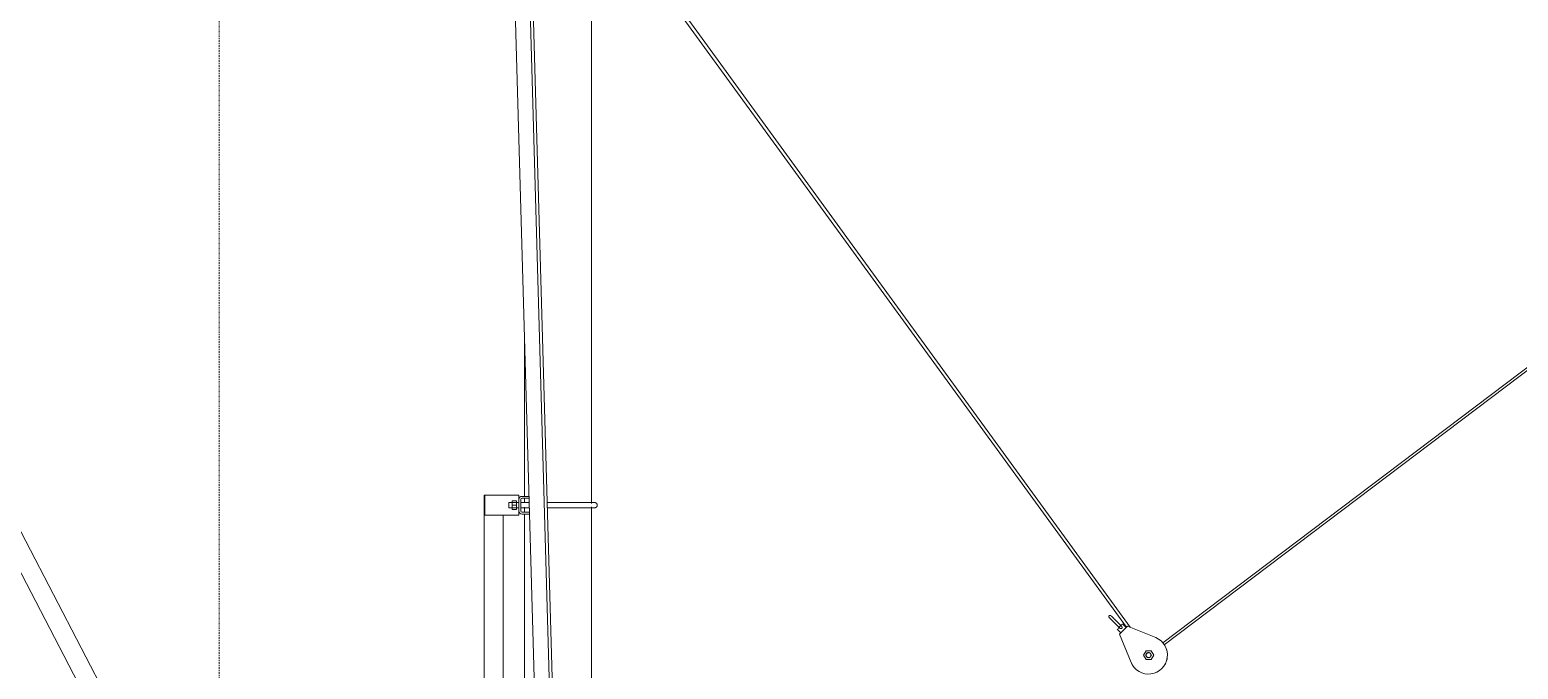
# Model space of a CAD drawing. Header units: inches. Extents: x 21386 to 98862, y -290 to 853.
# Drawn here: x 31906 to 32053.2, y 208.8 to 272 of the extents above; entities that cross this region are included whole.
import ezdxf

# ---------------------------------------------------------------- set-up
doc = ezdxf.new("R2010")
doc.units = ezdxf.units.IN
doc.header["$MEASUREMENT"] = 0
doc.linetypes.add('Dash Dot 3_16_', pattern=[0.3125, 0.1875, -0.0625, 0, -0.0625])
doc.layers.add('A-ANNO-SYMB', color=150, linetype='Continuous', lineweight=9)
doc.layers.add('Q-SPCQ', color=91, linetype='Continuous', lineweight=13)

# ---------------------------------------------------------------- blocks, each defined once
blk = doc.blocks.new('Basketball_Backstop-Performance_Sports_Systems-3103-Ceiling_Hung - 27_-0_ to 27_-11 7_8_-652462-Building Section - North_South looking East _ Fitness Center')
at = {"layer": 'Q-SPCQ', "color": 8, "lineweight": 9}
for p, q in [((21245.74, 225.17), (21245.74, 281.37)), ((21237.98, 280.92), (21241.64, 152.54)), ((21243.14, 152.54), (21239.51, 279.69)), ((21243.14, 162.24), (21239.79, 279.69)), ((21392.87, 279.91), (21302.22, 211.41)), ((21302.36, 211.2), (21393.02, 279.72)), ((21251.9, 277.15), (21298.61, 212.94)), ((21298.98, 212.95), (21252.15, 277.34)), ((21233.59, 137.37), (21178.75, 242.65)), ((21239.12, 241.02), (21239.12, 225.87)), ((21178.35, 239.36), (21232.51, 135.4)), ((21235.12, 226), (21235.12, 128)), ((21235.12, 226), (21235.15, 226)), ((21235.18, 224), (21235.18, 226)), ((21238.55, 226), (21235.18, 226)), ((21238.55, 225.25), (21237.55, 225.25)), ((21237.55, 225), (21237.55, 225.25)), ((21237.87, 225), (21237.87, 225.44)), ((21238.3, 225.44), (21237.87, 225.44)), ((21238.3, 225.44), (21238.3, 225)), ((21238.55, 226), (21238.55, 225.56)), ((21238.55, 225.56), (21238.55, 224.44)), ((21238.74, 224.44), (21238.74, 225.56)), ((21239.57, 225.25), (21238.74, 225.25)), ((21239.55, 225.87), (21238.87, 225.87)), ((21238.87, 225.69), (21239.55, 225.69)), ((21239.12, 225.69), (21239.12, 225.22)), ((21242.43, 225.25), (21241.34, 225.25)), ((21235.18, 224), (21238.55, 224)), ((21236.99, 130), (21236.99, 224)), ((21237.55, 224.75), (21237.55, 225)), ((21237.55, 224.75), (21238.55, 224.75)), ((21237.87, 224.56), (21237.87, 225)), ((21237.87, 225), (21238.3, 225)), ((21238.3, 224.56), (21237.87, 224.56)), ((21238.3, 225), (21238.3, 224.56)), ((21238.55, 224.44), (21238.55, 224)), ((21238.74, 224.75), (21239.58, 224.75)), ((21238.87, 224.31), (21239.59, 224.31)), ((21239.6, 224.12), (21238.87, 224.12)), ((21239.12, 224.8), (21239.12, 224.31)), ((21239.12, 224.12), (21239.12, 162.17)), ((21241.36, 224.75), (21242.43, 224.75)), ((21245.74, 162.87), (21245.74, 224.83)), ((21297.71, 212.75), (21298.06, 212.39)), ((21297.79, 212.82), (21297.97, 213.01)), ((21297.93, 212.26), (21298.73, 213.06)), ((21297.93, 212.26), (21299.07, 209.47)), ((21297.97, 213.01), (21298.16, 213.2)), ((21298.59, 212.92), (21298.24, 213.28)), ((21301.51, 211.92), (21298.73, 213.06)), ((21300.55, 210.62), (21300.3, 210.18)), ((21301.06, 210.62), (21300.55, 210.62)), ((21301.31, 210.18), (21301.06, 210.62)), ((21300.3, 210.18), (21300.55, 209.75)), ((21300.55, 209.75), (21301.06, 209.75)), ((21301.06, 209.75), (21301.31, 210.18))]:
    blk.add_line(p, q, dxfattribs=at)
at = {"layer": 'Q-SPCQ', "color": 8, "lineweight": 9, "flags": 128}
for points in [[(21246.05, 225.25), (21246.05, 225.25), (21246.04, 225.25), (21246.03, 225.25), (21246.01, 225.25), (21245.98, 225.25), (21245.95, 225.25), (21245.91, 225.25), (21245.87, 225.25), (21245.82, 225.25), (21245.77, 225.25), (21245.71, 225.25), (21245.64, 225.25), (21245.57, 225.25), (21245.5, 225.25), (21245.42, 225.25), (21245.34, 225.25), (21245.25, 225.25), (21245.15, 225.25), (21245.06, 225.25), (21244.95, 225.25), (21244.85, 225.25), (21244.74, 225.25), (21244.62, 225.25), (21244.51, 225.25), (21244.39, 225.25), (21244.26, 225.25), (21244.14, 225.25), (21244.01, 225.25), (21243.88, 225.25), (21243.74, 225.25), (21243.61, 225.25), (21243.47, 225.25), (21243.33, 225.25), (21243.19, 225.25), (21243.04, 225.25), (21242.9, 225.25), (21242.76, 225.25), (21242.61, 225.25), (21242.47, 225.25), (21242.43, 225.25)], [(21245.75, 225.25), (21245.81, 225.25), (21245.86, 225.25), (21245.9, 225.25), (21245.94, 225.25), (21245.97, 225.25), (21246, 225.25), (21246.02, 225.25), (21246.04, 225.25), (21246.05, 225.25), (21246.05, 225.25), (21246.05, 225.25)], [(21246.05, 225.25), (21246.06, 225.25), (21246.07, 225.25), (21246.08, 225.25), (21246.09, 225.25), (21246.1, 225.25), (21246.11, 225.24), (21246.12, 225.24), (21246.13, 225.24), (21246.14, 225.23), (21246.15, 225.23), (21246.16, 225.23), (21246.17, 225.22), (21246.18, 225.22), (21246.19, 225.21), (21246.19, 225.21), (21246.2, 225.2), (21246.21, 225.19), (21246.22, 225.19), (21246.23, 225.18), (21246.23, 225.17), (21246.24, 225.17), (21246.25, 225.16), (21246.25, 225.15), (21246.26, 225.14), (21246.26, 225.14), (21246.27, 225.13), (21246.27, 225.12), (21246.28, 225.11), (21246.28, 225.1), (21246.29, 225.09), (21246.29, 225.08), (21246.29, 225.07), (21246.29, 225.06), (21246.3, 225.05), (21246.3, 225.04), (21246.3, 225.03), (21246.3, 225.02), (21246.3, 225.01), (21246.3, 225), (21246.3, 225)], [(21242.43, 224.75), (21242.57, 224.75), (21242.72, 224.75), (21242.86, 224.75), (21243.01, 224.75), (21243.15, 224.75), (21243.29, 224.75), (21243.43, 224.75), (21243.57, 224.75), (21243.7, 224.75), (21243.84, 224.75), (21243.97, 224.75), (21244.1, 224.75), (21244.23, 224.75), (21244.35, 224.75), (21244.47, 224.75), (21244.59, 224.75), (21244.71, 224.75), (21244.82, 224.75), (21244.93, 224.75), (21245.03, 224.75), (21245.13, 224.75), (21245.22, 224.75), (21245.31, 224.75), (21245.4, 224.75), (21245.48, 224.75), (21245.55, 224.75), (21245.62, 224.75), (21245.69, 224.75), (21245.75, 224.75), (21245.81, 224.75), (21245.86, 224.75), (21245.9, 224.75), (21245.94, 224.75), (21245.97, 224.75), (21246, 224.75), (21246.02, 224.75), (21246.04, 224.75), (21246.05, 224.75), (21246.05, 224.75), (21246.05, 224.75)], [(21246.05, 224.75), (21246.05, 224.75), (21246.04, 224.75), (21246.03, 224.75), (21246.01, 224.75), (21245.98, 224.75), (21245.95, 224.75), (21245.91, 224.75), (21245.87, 224.75), (21245.82, 224.75), (21245.77, 224.75)], [(21246.3, 225), (21246.3, 224.99), (21246.3, 224.98), (21246.3, 224.97), (21246.3, 224.96), (21246.3, 224.95), (21246.3, 224.94), (21246.29, 224.93), (21246.29, 224.92), (21246.29, 224.91), (21246.28, 224.9), (21246.28, 224.89), (21246.27, 224.88), (21246.27, 224.88), (21246.26, 224.87), (21246.26, 224.86), (21246.25, 224.85), (21246.25, 224.84), (21246.24, 224.84), (21246.23, 224.83), (21246.23, 224.82), (21246.22, 224.81), (21246.21, 224.81), (21246.2, 224.8), (21246.2, 224.8), (21246.19, 224.79), (21246.18, 224.78), (21246.17, 224.78), (21246.16, 224.77), (21246.15, 224.77), (21246.14, 224.77), (21246.13, 224.76), (21246.12, 224.76), (21246.11, 224.76), (21246.11, 224.76), (21246.1, 224.75), (21246.09, 224.75), (21246.08, 224.75), (21246.07, 224.75), (21246.06, 224.75), (21246.05, 224.75)], [(21296.91, 213.9), (21296.91, 213.9), (21296.91, 213.9), (21296.9, 213.91), (21296.9, 213.91), (21296.9, 213.91), (21296.9, 213.92), (21296.89, 213.92), (21296.89, 213.93), (21296.89, 213.93), (21296.89, 213.94), (21296.88, 213.94), (21296.88, 213.95), (21296.88, 213.95), (21296.88, 213.96), (21296.88, 213.96), (21296.88, 213.97), (21296.88, 213.97), (21296.88, 213.98), (21296.88, 213.98), (21296.88, 213.99), (21296.88, 213.99), (21296.88, 214), (21296.88, 214), (21296.88, 214.01), (21296.88, 214.01), (21296.88, 214.02), (21296.88, 214.02), (21296.88, 214.02), (21296.89, 214.03), (21296.89, 214.03), (21296.89, 214.04), (21296.89, 214.04), (21296.89, 214.05), (21296.9, 214.05), (21296.9, 214.06), (21296.9, 214.06), (21296.91, 214.06), (21296.91, 214.07), (21296.91, 214.07), (21296.91, 214.07)], [(21296.91, 214.07), (21296.92, 214.08), (21296.92, 214.08), (21296.92, 214.08), (21296.93, 214.09), (21296.93, 214.09), (21296.94, 214.09), (21296.94, 214.09), (21296.95, 214.1), (21296.95, 214.1), (21296.96, 214.1), (21296.96, 214.1), (21296.96, 214.1), (21296.97, 214.1), (21296.97, 214.11), (21296.98, 214.11), (21296.98, 214.11), (21296.99, 214.11), (21296.99, 214.11), (21297, 214.11), (21297, 214.11), (21297.01, 214.11), (21297.01, 214.11), (21297.02, 214.11), (21297.02, 214.11), (21297.03, 214.11), (21297.03, 214.1), (21297.04, 214.1), (21297.04, 214.1), (21297.05, 214.1), (21297.05, 214.1), (21297.06, 214.1), (21297.06, 214.09), (21297.07, 214.09), (21297.07, 214.09), (21297.07, 214.09), (21297.08, 214.08), (21297.08, 214.08), (21297.09, 214.08), (21297.09, 214.07), (21297.09, 214.07)], [(21297.44, 213.37), (21297.42, 213.39), (21297.4, 213.41), (21297.38, 213.43), (21297.36, 213.45), (21297.34, 213.47), (21297.32, 213.49), (21297.3, 213.51), (21297.28, 213.53), (21297.26, 213.55), (21297.24, 213.57), (21297.22, 213.59), (21297.2, 213.61), (21297.18, 213.63), (21297.16, 213.65), (21297.14, 213.66), (21297.13, 213.68), (21297.11, 213.7), (21297.09, 213.71), (21297.08, 213.73), (21297.06, 213.75), (21297.05, 213.76), (21297.04, 213.77), (21297.02, 213.79), (21297.01, 213.8), (21297, 213.81), (21296.99, 213.82), (21296.98, 213.83), (21296.97, 213.84), (21296.96, 213.85), (21296.95, 213.86), (21296.94, 213.87), (21296.94, 213.87), (21296.93, 213.88), (21296.93, 213.88), (21296.92, 213.89), (21296.92, 213.89), (21296.92, 213.89), (21296.91, 213.89), (21296.91, 213.9)], [(21296.91, 213.9), (21296.91, 213.89), (21296.92, 213.89), (21296.92, 213.89), (21296.92, 213.89), (21296.92, 213.88), (21296.93, 213.88), (21296.93, 213.87), (21296.94, 213.87), (21296.95, 213.86), (21296.96, 213.85), (21296.96, 213.84), (21296.97, 213.84), (21296.98, 213.83), (21296.99, 213.81), (21297.01, 213.8), (21297.02, 213.79), (21297.03, 213.78), (21297.05, 213.76), (21297.06, 213.75), (21297.07, 213.73), (21297.09, 213.72), (21297.11, 213.7), (21297.12, 213.69), (21297.14, 213.67), (21297.16, 213.65), (21297.18, 213.63), (21297.19, 213.62), (21297.21, 213.6), (21297.23, 213.58), (21297.25, 213.56), (21297.27, 213.54), (21297.29, 213.52), (21297.31, 213.5), (21297.33, 213.48), (21297.35, 213.46), (21297.37, 213.43), (21297.4, 213.41), (21297.42, 213.39), (21297.44, 213.37), (21297.44, 213.37)], [(21297.62, 213.54), (21297.6, 213.56), (21297.58, 213.58), (21297.56, 213.61), (21297.54, 213.63), (21297.52, 213.65), (21297.49, 213.67), (21297.47, 213.69), (21297.45, 213.71), (21297.43, 213.73), (21297.41, 213.75), (21297.39, 213.77), (21297.38, 213.79), (21297.36, 213.81), (21297.34, 213.82), (21297.32, 213.84), (21297.3, 213.86), (21297.29, 213.88), (21297.27, 213.89), (21297.26, 213.91), (21297.24, 213.92), (21297.23, 213.94), (21297.21, 213.95), (21297.2, 213.96), (21297.19, 213.98), (21297.17, 213.99), (21297.16, 214), (21297.15, 214.01), (21297.14, 214.02), (21297.13, 214.03), (21297.13, 214.04), (21297.12, 214.04), (21297.11, 214.05), (21297.11, 214.06), (21297.1, 214.06), (21297.1, 214.06), (21297.1, 214.07), (21297.09, 214.07), (21297.09, 214.07), (21297.09, 214.07)], [(21297.09, 214.07), (21297.09, 214.07), (21297.09, 214.07), (21297.09, 214.07), (21297.1, 214.07), (21297.1, 214.06), (21297.11, 214.06), (21297.11, 214.05), (21297.12, 214.05), (21297.12, 214.04), (21297.13, 214.03), (21297.14, 214.02), (21297.15, 214.01), (21297.16, 214), (21297.17, 213.99), (21297.18, 213.98), (21297.2, 213.97), (21297.21, 213.95), (21297.22, 213.94), (21297.24, 213.93), (21297.25, 213.91), (21297.27, 213.9), (21297.28, 213.88), (21297.3, 213.86), (21297.32, 213.85), (21297.33, 213.83), (21297.35, 213.81), (21297.37, 213.79), (21297.39, 213.77), (21297.41, 213.75), (21297.43, 213.73), (21297.45, 213.71), (21297.47, 213.69), (21297.49, 213.67), (21297.51, 213.65), (21297.53, 213.63), (21297.55, 213.61), (21297.57, 213.59), (21297.59, 213.57), (21297.62, 213.55), (21297.62, 213.54)], [(21297.62, 213.54), (21297.64, 213.52), (21297.66, 213.5), (21297.68, 213.48), (21297.71, 213.46), (21297.73, 213.44), (21297.75, 213.42), (21297.77, 213.4), (21297.79, 213.37), (21297.81, 213.35), (21297.83, 213.34), (21297.85, 213.32), (21297.87, 213.3), (21297.88, 213.28), (21297.9, 213.26), (21297.92, 213.24), (21297.94, 213.23), (21297.95, 213.21), (21297.97, 213.19), (21297.99, 213.18), (21298, 213.16), (21298.02, 213.15), (21298.03, 213.13), (21298.04, 213.12)], [(21298.15, 213.01), (21298.15, 213.01), (21298.15, 213.01), (21298.15, 213.02), (21298.14, 213.02), (21298.14, 213.02), (21298.14, 213.03), (21298.13, 213.03), (21298.12, 213.04), (21298.12, 213.05), (21298.11, 213.05), (21298.1, 213.06), (21298.09, 213.07), (21298.08, 213.08), (21298.07, 213.09), (21298.06, 213.1), (21298.05, 213.12), (21298.03, 213.13), (21298.02, 213.14), (21298.01, 213.16), (21297.99, 213.17), (21297.97, 213.19), (21297.96, 213.2), (21297.94, 213.22), (21297.92, 213.24), (21297.91, 213.26), (21297.89, 213.27), (21297.87, 213.29), (21297.85, 213.31), (21297.83, 213.33), (21297.81, 213.35), (21297.79, 213.37), (21297.77, 213.39), (21297.75, 213.41), (21297.73, 213.43), (21297.71, 213.45), (21297.69, 213.47), (21297.67, 213.49), (21297.65, 213.51), (21297.63, 213.54), (21297.62, 213.54)], [(21297.44, 213.37), (21297.47, 213.34), (21297.49, 213.32), (21297.51, 213.3), (21297.53, 213.28), (21297.55, 213.26), (21297.57, 213.24), (21297.59, 213.22), (21297.61, 213.2), (21297.63, 213.18), (21297.65, 213.16), (21297.67, 213.14), (21297.69, 213.12), (21297.71, 213.1), (21297.73, 213.08), (21297.74, 213.07), (21297.76, 213.05), (21297.78, 213.03), (21297.79, 213.02), (21297.81, 213), (21297.82, 212.98), (21297.84, 212.97), (21297.85, 212.96), (21297.87, 212.94), (21297.88, 212.93), (21297.89, 212.92), (21297.9, 212.91), (21297.91, 212.9), (21297.92, 212.89), (21297.93, 212.88), (21297.94, 212.87), (21297.95, 212.86), (21297.95, 212.86), (21297.96, 212.85), (21297.96, 212.85), (21297.97, 212.84), (21297.97, 212.84), (21297.97, 212.84), (21297.97, 212.84), (21297.97, 212.83)], [(21297.87, 212.94), (21297.86, 212.95), (21297.84, 212.97), (21297.83, 212.98), (21297.81, 213), (21297.8, 213.01), (21297.78, 213.03), (21297.77, 213.04), (21297.75, 213.06), (21297.73, 213.08), (21297.71, 213.1), (21297.69, 213.12), (21297.68, 213.13), (21297.66, 213.15), (21297.64, 213.17), (21297.62, 213.19), (21297.6, 213.21), (21297.58, 213.23), (21297.56, 213.25), (21297.53, 213.27), (21297.51, 213.3), (21297.49, 213.32), (21297.47, 213.34), (21297.45, 213.36), (21297.44, 213.37)], [(21297.97, 212.83), (21297.97, 212.84), (21297.97, 212.84), (21297.97, 212.84), (21297.97, 212.84), (21297.96, 212.85), (21297.96, 212.85), (21297.95, 212.86), (21297.95, 212.86), (21297.94, 212.87), (21297.93, 212.88), (21297.92, 212.89), (21297.91, 212.89), (21297.9, 212.9)], [(21298.15, 212.83), (21298.15, 212.83), (21298.14, 212.83), (21298.14, 212.82), (21298.14, 212.82), (21298.13, 212.82), (21298.13, 212.82), (21298.12, 212.81), (21298.12, 212.81), (21298.11, 212.81), (21298.11, 212.81), (21298.11, 212.81), (21298.1, 212.8), (21298.1, 212.8), (21298.09, 212.8), (21298.09, 212.8), (21298.08, 212.8), (21298.08, 212.8), (21298.07, 212.8), (21298.07, 212.8), (21298.06, 212.8), (21298.06, 212.8), (21298.05, 212.8), (21298.05, 212.8), (21298.04, 212.8), (21298.04, 212.8), (21298.03, 212.8), (21298.03, 212.8), (21298.02, 212.81), (21298.02, 212.81), (21298.01, 212.81), (21298.01, 212.81), (21298, 212.81), (21298, 212.82), (21297.99, 212.82), (21297.99, 212.82), (21297.99, 212.82), (21297.98, 212.83), (21297.98, 212.83), (21297.98, 212.83), (21297.97, 212.83)], [(21298.08, 213.08), (21298.09, 213.07), (21298.1, 213.06), (21298.11, 213.06), (21298.12, 213.05), (21298.12, 213.04), (21298.13, 213.03), (21298.13, 213.03), (21298.14, 213.02), (21298.14, 213.02), (21298.15, 213.02), (21298.15, 213.01), (21298.15, 213.01), (21298.15, 213.01)], [(21298.15, 213.01), (21298.15, 213.01), (21298.16, 213), (21298.16, 213), (21298.16, 213), (21298.17, 212.99), (21298.17, 212.99), (21298.17, 212.98), (21298.17, 212.98), (21298.18, 212.97), (21298.18, 212.97), (21298.18, 212.97), (21298.18, 212.96), (21298.18, 212.96), (21298.18, 212.95), (21298.19, 212.95), (21298.19, 212.94), (21298.19, 212.94), (21298.19, 212.93), (21298.19, 212.93), (21298.19, 212.92), (21298.19, 212.92), (21298.19, 212.91), (21298.19, 212.91), (21298.19, 212.9), (21298.18, 212.9), (21298.18, 212.89), (21298.18, 212.89), (21298.18, 212.88), (21298.18, 212.88), (21298.18, 212.87), (21298.18, 212.87), (21298.17, 212.86), (21298.17, 212.86), (21298.17, 212.86), (21298.16, 212.85), (21298.16, 212.85), (21298.16, 212.84), (21298.16, 212.84), (21298.15, 212.84), (21298.15, 212.83)]]:
    blk.add_lwpolyline(points, dxfattribs=at)
at = {"layer": 'Q-SPCQ', "color": 8, "lineweight": 9}
for centre, radius, start, end in [((21238.87, 225.56), 0.312, 90, 180), ((21238.87, 225.56), 0.125, 90, 180), ((21238.87, 224.44), 0.312, 180, 270), ((21238.87, 224.44), 0.125, 180, 270), ((21300.8, 210.18), 1.87, 202.1972, 67.8028), ((21300.8, 210.18), 0.25, 45, 225), ((21300.8, 210.18), 0.281, 105, 135), ((21300.8, 210.18), 0.25, 90, 105), ((21300.8, 210.18), 0.25, 75, 90), ((21300.8, 210.18), 0.25, 75, 90), ((21300.8, 210.18), 0.281, 45, 75), ((21300.8, 210.18), 1.87, 60, 63.6555), ((21300.8, 210.18), 1.88, 45, 49.0296), ((21300.8, 210.18), 1.88, 30, 34.3763), ((21300.8, 210.18), 1.88, 15, 18.2684), ((21300.8, 210.18), 1.88, 206.3445, 210), ((21300.8, 210.18), 0.281, 165, 195), ((21300.8, 210.18), 0.25, 118.8197, 165), ((21300.8, 210.18), 0.281, 225, 255), ((21300.8, 210.18), 0.25, 225, 45), ((21300.8, 210.18), 0.25, 241.1803, 270), ((21300.8, 210.18), 0.25, 270, 300), ((21300.8, 210.18), 0.25, 270, 300), ((21300.8, 210.18), 0.281, 285, 315), ((21300.8, 210.18), 0.25, 330, 30), ((21300.8, 210.18), 0.25, 345, 0), ((21300.8, 210.18), 0.281, 345, 15), ((21300.8, 210.18), 1.88, 330, 334.4034), ((21300.8, 210.18), 1.88, 345, 349.9261), ((21300.8, 210.18), 1.88, 0, 4.8942), ((21300.8, 210.18), 1.87, 220.9704, 225)]:
    blk.add_arc(centre, radius, start, end, dxfattribs=at)

msp = doc.modelspace()

# ---------------------------------------------------------------- linework, layer by layer
at = {"layer": 'A-ANNO-SYMB', "linetype": 'Dash Dot 3_16_'}
msp.add_line((31924.73, -37.35), (31924.73, 452.37), dxfattribs=at)

# ---------------------------------------------------------------- block references
at = {"layer": 'Q-SPCQ', "color": 8, "lineweight": 9}
msp.add_blockref('Basketball_Backstop-Performance_Sports_Systems-3103-Ceiling_Hung - 27_-0_ to 27_-11 7_8_-652462-Building Section - North_South looking East _ Fitness Center', (10715.81, 0), dxfattribs=at)

doc.saveas('drawing.dxf')
